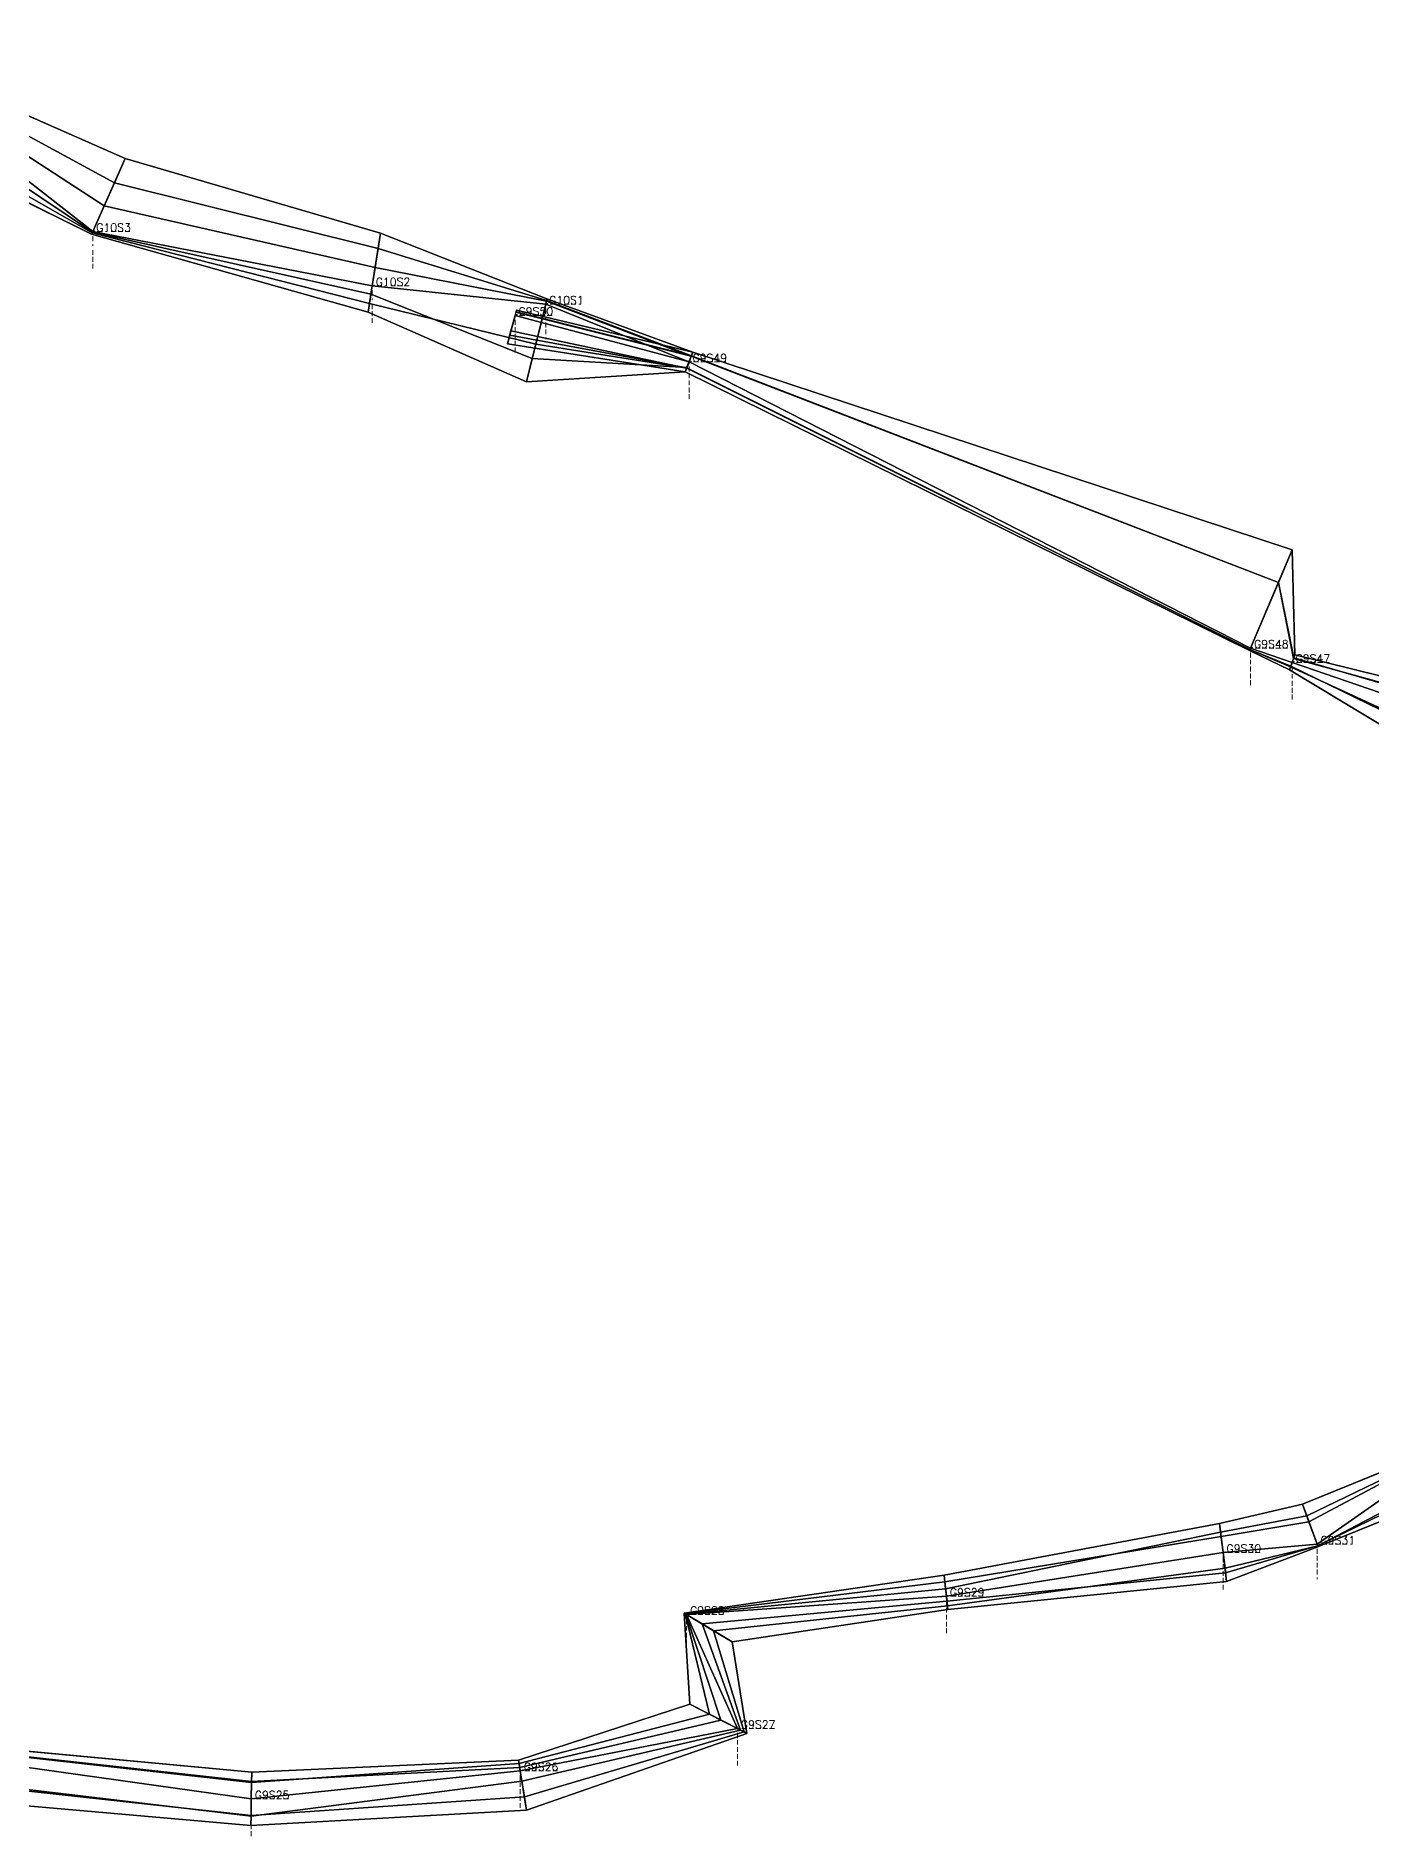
# Model space of a CAD drawing. Extents: x 34233638 to 35010029, y 7400000 to 8016345.
# Drawn here: x 34921643 to 34926650, y 7486069 to 7492817 of the extents above; entities that cross this region are included whole.
import ezdxf

# ---------------------------------------------------------------- set-up
doc = ezdxf.new("R2010")
doc.units = 0
doc.header["$LTSCALE"] = 6
doc.header["$MEASUREMENT"] = 0
doc.header["$PDMODE"] = 1
for name, color, linetype in [('T-3DF1', 245, 'CONTINUOUS'), ('T-3DF2', 243, 'CONTINUOUS'), ('T-3DF3', 241, 'CONTINUOUS'), ('T-3DF4', 243, 'CONTINUOUS'), ('T-3DF5', 245, 'CONTINUOUS'), ('T-3DF6', 247, 'CONTINUOUS'), ('T-3DF7', 249, 'CONTINUOUS'), ('T-3DF8', 247, 'CONTINUOUS'), ('V-FIL', 41, 'CONTINUOUS'), ('V-PROFIL', 65, 'CONTINUOUS'), ('V-PROFIL-C', 65, 'CONTINUOUS'), ('V-PROFIL-P', 65, 'CONTINUOUS'), ('V-STATION', 7, 'CONTINUOUS'), ('V-STATION-C1', 7, 'CONTINUOUS'), ('V-STATION-C2', 7, 'CONTINUOUS'), ('X-CONTOUR', 7, 'CONTINUOUS')]:
    doc.layers.add(name, color=color, linetype=linetype)
doc.styles.add('SIMPLEX', font='simplex')

msp = doc.modelspace()

# ---------------------------------------------------------------- linework, layer by layer
at = {"layer": 'T-3DF1'}
for points in [[(34921851.4, 7492074.7, -6624.4), (34921854.8, 7492082.2, -6521.4), (34920888.3, 7492729, -6559.8), (34920815.1, 7492585.3, -6665.5)], [(34922887.4, 7491781.5, -6512.2), (34922898.2, 7491849.7, -6417.1), (34921854.8, 7492082.2, -6521.4), (34921851.4, 7492074.7, -6624.4)], [(34923480.5, 7491520.9, -6535.1), (34923502.1, 7491607.5, -6358.3), (34922898.2, 7491849.7, -6417.1), (34922887.4, 7491781.5, -6512.2)], [(34924075.9, 7491557.7, -6265.3), (34924082, 7491573.6, -6147.5), (34923418.6, 7491696, -5651.3), (34923409.9, 7491663.4, -5699)], [(34924076, 7491558, -6265), (34924082, 7491574, -6147), (34923502.1, 7491607.5, -6358.3), (34923480.5, 7491520.9, -6535.1)], [(34926190.9, 7490513.5, -6017), (34926192.6, 7490517.6, -5912.2), (34924082, 7491573.6, -6147.5), (34924075.9, 7491557.7, -6265.3)], [(34926340.8, 7490440.7, -6280.7), (34926345.7, 7490454.9, -6066.3), (34926192.6, 7490517.6, -5912.2), (34926190.9, 7490513.5, -6017)], [(34926724.6, 7490210.3, -6905.1), (34926774.5, 7490246.6, -6887.9), (34926345.7, 7490454.9, -6066.3), (34926340.8, 7490440.7, -6280.7)], [(34926389.3, 7487313.3, -8011.5), (34926413.5, 7487246.9, -8000.6), (34926994.4, 7487555.6, -7897.7), (34926993.2, 7487559.2, -7916.8)], [(34926078.3, 7487241.3, -8042.5), (34926084.4, 7487191.5, -8037.3), (34926413.5, 7487246.9, -8000.6), (34926389.3, 7487313.3, -8011.5)], [(34925046.5, 7487047.5, -8227.6), (34925049.1, 7487022.7, -8193.1), (34926084.4, 7487191.5, -8037.3), (34926078.3, 7487241.3, -8042.5)], [(34924072.5, 7486905, -8471), (34924075.9, 7486902.9, -8446.7), (34925049.1, 7487022.7, -8193.1), (34925046.5, 7487047.5, -8227.6)], [(34924093.2, 7486563.1, -8479.1), (34924166.5, 7486525.8, -8456.2), (34924075.9, 7486902.9, -8446.7), (34924072.5, 7486905, -8471)], [(34923451.5, 7486353.7, -8595.6), (34923453.5, 7486341.4, -8548), (34924166.5, 7486525.8, -8456.2), (34924093.2, 7486563.1, -8479.1)], [(34920526.4, 7486488.6, -9335.5), (34920526.1, 7486484.4, -9306.1), (34922450.9, 7486270.4, -8647.5), (34922451.6, 7486308.2, -8666.5)], [(34922451.6, 7486308.2, -8666.5), (34922450.9, 7486270.4, -8647.5), (34923453.5, 7486341.4, -8548), (34923451.5, 7486353.7, -8595.6)]]:
    msp.add_3dface(points, dxfattribs=at)
at = {"layer": 'T-3DF2'}
for points in [[(34921854.8, 7492082.2, -6521.4), (34921855.5, 7492083.9, -6224.4), (34920928.6, 7492808.1, -6365.5), (34920888.3, 7492729, -6559.8)], [(34922898.2, 7491849.7, -6417.1), (34922903, 7491880.3, -6212.2), (34921855.5, 7492083.9, -6224.4), (34921854.8, 7492082.2, -6521.4)], [(34923502.1, 7491607.5, -6358.3), (34923553, 7491811.9, -6285.1), (34922903, 7491880.3, -6212.2), (34922898.2, 7491849.7, -6417.1)], [(34924082, 7491574, -6147), (34924090, 7491595, -6065), (34923553, 7491811.9, -6285.1), (34923502.1, 7491607.5, -6358.3)], [(34924082, 7491573.6, -6147.5), (34924090.2, 7491595, -6065.3), (34923438.3, 7491769.7, -5629), (34923418.6, 7491696, -5651.3)], [(34926192.6, 7490517.6, -5912.2), (34926194.8, 7490522.7, -5817), (34924090.2, 7491595, -6065.3), (34924082, 7491573.6, -6147.5)], [(34926345.7, 7490454.9, -6066.3), (34926350.6, 7490469, -5880.7), (34926194.8, 7490522.7, -5817), (34926192.6, 7490517.6, -5912.2)], [(34926774.5, 7490246.6, -6887.9), (34926845.9, 7490298.5, -6875.1), (34926350.6, 7490469, -5880.7), (34926345.7, 7490454.9, -6066.3)], [(34926413.5, 7487246.9, -8000.6), (34926444, 7487163, -7991.5), (34926996.4, 7487549.8, -7886.8), (34926994.4, 7487555.6, -7897.7)], [(34926084.4, 7487191.5, -8037.3), (34926091.7, 7487132.1, -8032.5), (34926444, 7487163, -7991.5), (34926413.5, 7487246.9, -8000.6)], [(34925049.1, 7487022.7, -8193.1), (34925054.8, 7486967.9, -8177.6), (34926091.7, 7487132.1, -8032.5), (34926084.4, 7487191.5, -8037.3)], [(34924075.9, 7486902.9, -8446.7), (34924081.1, 7486899.8, -8431), (34925054.8, 7486967.9, -8177.6), (34925049.1, 7487022.7, -8193.1)], [(34924166.5, 7486525.8, -8456.2), (34924271.4, 7486472.3, -8439.1), (34924081.1, 7486899.8, -8431), (34924075.9, 7486902.9, -8446.7)], [(34923453.5, 7486341.4, -8548), (34923457.8, 7486314.2, -8525.6), (34924271.4, 7486472.3, -8439.1), (34924166.5, 7486525.8, -8456.2)], [(34920526.1, 7486484.4, -9306.1), (34920525.7, 7486478.7, -9285.5), (34922449.8, 7486208.2, -8636.5), (34922450.9, 7486270.4, -8647.5)], [(34922450.9, 7486270.4, -8647.5), (34922449.8, 7486208.2, -8636.5), (34923457.8, 7486314.2, -8525.6), (34923453.5, 7486341.4, -8548)]]:
    msp.add_3dface(points, dxfattribs=at)
at = {"layer": 'T-3DF3'}
for points in [[(34921855.5, 7492083.9, -6224.4), (34921898.3, 7492180.1, -6484.6), (34920929.8, 7492810.5, -6587.5), (34920928.6, 7492808.1, -6365.5)], [(34922903, 7491880.3, -6212.2), (34922914, 7491949.3, -6408.6), (34921898.3, 7492180.1, -6484.6), (34921855.5, 7492083.9, -6224.4)], [(34923553, 7491811.9, -6285.1), (34923555.9, 7491823.4, -6400.6), (34922914, 7491949.3, -6408.6), (34922903, 7491880.3, -6212.2)], [(34924090, 7491595, -6065), (34924098, 7491616, -6147), (34923555.9, 7491823.4, -6400.6), (34923553, 7491811.9, -6285.1)], [(34924090.2, 7491595, -6065.3), (34924098.4, 7491616.4, -6147.5), (34923441.6, 7491781.7, -5655.7), (34923438.3, 7491769.7, -5629)], [(34926194.8, 7490522.7, -5817), (34926299.2, 7490768.8, -5880.8), (34924098.4, 7491616.4, -6147.5), (34924090.2, 7491595, -6065.3)], [(34926350.6, 7490469, -5880.7), (34926355.5, 7490483.2, -6066.3), (34926299.2, 7490768.8, -5880.8), (34926194.8, 7490522.7, -5817)], [(34926845.9, 7490298.5, -6875.1), (34926896.2, 7490335, -6886.1), (34926355.5, 7490483.2, -6066.3), (34926350.6, 7490469, -5880.7)], [(34926444, 7487163, -7991.5), (34926446.3, 7487156.6, -7998.2), (34927026.8, 7487461.6, -7898.6), (34926996.4, 7487549.8, -7886.8)], [(34925054.8, 7486967.9, -8177.6), (34925058.5, 7486932.7, -8192.2), (34926099, 7487072.8, -8037.3), (34926091.7, 7487132.1, -8032.5)], [(34926091.7, 7487132.1, -8032.5), (34926099, 7487072.8, -8037.3), (34926446.3, 7487156.6, -7998.2), (34926444, 7487163, -7991.5)], [(34924081.1, 7486899.8, -8431), (34924182.1, 7486839.1, -8448.1), (34925058.5, 7486932.7, -8192.2), (34925054.8, 7486967.9, -8177.6)], [(34924271.4, 7486472.3, -8439.1), (34924296.6, 7486459.5, -8450.8), (34924182.1, 7486839.1, -8448.1), (34924081.1, 7486899.8, -8431)], [(34920525.7, 7486478.7, -9285.5), (34920517.2, 7486357.7, -9305.3), (34922448.7, 7486146.1, -8647.5), (34922449.8, 7486208.2, -8636.5)], [(34923457.8, 7486314.2, -8525.6), (34923473.4, 7486215.7, -8549.1), (34924296.6, 7486459.5, -8450.8), (34924271.4, 7486472.3, -8439.1)], [(34922449.8, 7486208.2, -8636.5), (34922448.7, 7486146.1, -8647.5), (34923473.4, 7486215.7, -8549.1), (34923457.8, 7486314.2, -8525.6)]]:
    msp.add_3dface(points, dxfattribs=at)
at = {"layer": 'T-3DF4'}
for points in [[(34921898.3, 7492180.1, -6484.6), (34921977.5, 7492357.9, -6624.4), (34920933.1, 7492817, -6665.5), (34920929.8, 7492810.5, -6587.5)], [(34922914, 7491949.3, -6408.6), (34922934.3, 7492077.8, -6512.2), (34921977.5, 7492357.9, -6624.4), (34921898.3, 7492180.1, -6484.6)], [(34923555.9, 7491823.4, -6400.6), (34923557.9, 7491831.4, -6535.1), (34922934.3, 7492077.8, -6512.2), (34922914, 7491949.3, -6408.6)], [(34924098.4, 7491616.4, -6147.5), (34924104.6, 7491632.4, -6265.3), (34923443.5, 7491789, -5699), (34923441.6, 7491781.7, -5655.7)], [(34924098, 7491616, -6147), (34924105, 7491632, -6265), (34923557.9, 7491831.4, -6535.1), (34923555.9, 7491823.4, -6400.6)], [(34926299.2, 7490768.8, -5880.8), (34926351.1, 7490890.9, -6017), (34924104.6, 7491632.4, -6265.3), (34924098.4, 7491616.4, -6147.5)], [(34926355.5, 7490483.2, -6066.3), (34926360.4, 7490497.4, -6280.7), (34926351.1, 7490890.9, -6017), (34926299.2, 7490768.8, -5880.8)], [(34926896.2, 7490335, -6886.1), (34926926.8, 7490357.3, -6905.1), (34926360.4, 7490497.4, -6280.7), (34926355.5, 7490483.2, -6066.3)], [(34926446.3, 7487156.6, -7998.2), (34926447.4, 7487153.6, -8011.5), (34927048.5, 7487398.5, -7916.8), (34927026.8, 7487461.6, -7898.6)], [(34926099, 7487072.8, -8037.3), (34926105.1, 7487023, -8042.5), (34926447.4, 7487153.6, -8011.5), (34926446.3, 7487156.6, -7998.2)], [(34925058.5, 7486932.7, -8192.2), (34925060.1, 7486918.2, -8227.6), (34926105.1, 7487023, -8042.5), (34926099, 7487072.8, -8037.3)], [(34924182.1, 7486839.1, -8448.1), (34924252.5, 7486796.8, -8471), (34925060.1, 7486918.2, -8227.6), (34925058.5, 7486932.7, -8192.2)], [(34924296.6, 7486459.5, -8450.8), (34924307.1, 7486454.2, -8479.1), (34924252.5, 7486796.8, -8471), (34924182.1, 7486839.1, -8448.1)], [(34923473.4, 7486215.7, -8549.1), (34923481.3, 7486166, -8595.6), (34924307.1, 7486454.2, -8479.1), (34924296.6, 7486459.5, -8450.8)], [(34920517.2, 7486357.7, -9305.3), (34920511.7, 7486279.2, -9335.5), (34922448.1, 7486108.3, -8666.5), (34922448.7, 7486146.1, -8647.5)], [(34922448.7, 7486146.1, -8647.5), (34922448.1, 7486108.3, -8666.5), (34923481.3, 7486166, -8595.6), (34923473.4, 7486215.7, -8549.1)]]:
    msp.add_3dface(points, dxfattribs=at)
at = {"layer": 'T-3DF5'}
for points in [[(34921977.5, 7492357.9, -6624.4), (34921937, 7492267, -6726.5), (34920931.1, 7492813, -6770.3), (34920933.1, 7492817, -6665.5)], [(34922934.3, 7492077.8, -6512.2), (34922925.2, 7492020.2, -6631.1), (34921937, 7492267, -6726.5), (34921977.5, 7492357.9, -6624.4)], [(34923557.9, 7491831.4, -6535.1), (34923556.3, 7491824.9, -6541.9), (34922925.2, 7492020.2, -6631.1), (34922934.3, 7492077.8, -6512.2)], [(34924104.6, 7491632.4, -6265.3), (34924098.9, 7491617.7, -6271.3), (34923441.8, 7491782.6, -5705.8), (34923443.5, 7491789, -5699)], [(34924105, 7491632, -6265), (34924099, 7491618, -6271), (34923556.3, 7491824.9, -6541.9), (34923557.9, 7491831.4, -6535.1)], [(34926351.1, 7490890.9, -6017), (34926299.2, 7490768.8, -6153.2), (34924098.9, 7491617.7, -6271.3), (34924104.6, 7491632.4, -6265.3)], [(34926360.4, 7490497.4, -6280.7), (34926356.5, 7490486.1, -6394.3), (34926299.2, 7490768.8, -6153.2), (34926351.1, 7490890.9, -6017)], [(34926926.8, 7490357.3, -6905.1), (34926890.2, 7490330.6, -6910.8), (34926356.5, 7490486.1, -6394.3), (34926360.4, 7490497.4, -6280.7)], [(34926447.4, 7487153.6, -8011.5), (34926445.9, 7487157.7, -8091.3), (34927033.1, 7487443.2, -8008), (34927048.5, 7487398.5, -7916.8)], [(34926105.1, 7487023, -8042.5), (34926101.1, 7487055.9, -8098.3), (34926445.9, 7487157.7, -8091.3), (34926447.4, 7487153.6, -8011.5)], [(34925060.1, 7486918.2, -8227.6), (34925056.7, 7486950.3, -8245.3), (34926101.1, 7487055.9, -8098.3), (34926105.1, 7487023, -8042.5)], [(34924252.5, 7486796.8, -8471), (34924139.9, 7486864.5, -8512.2), (34925056.7, 7486950.3, -8245.3), (34925060.1, 7486918.2, -8227.6)], [(34924307.1, 7486454.2, -8479.1), (34924282.6, 7486466.6, -8520.3), (34924139.9, 7486864.5, -8512.2), (34924252.5, 7486796.8, -8471)], [(34923481.3, 7486166, -8595.6), (34923464, 7486274.8, -8598.4), (34924282.6, 7486466.6, -8520.3), (34924307.1, 7486454.2, -8479.1)], [(34920511.7, 7486279.2, -9335.5), (34920518.4, 7486374.1, -9341), (34922448.7, 7486143.4, -8692.7), (34922448.1, 7486108.3, -8666.5)], [(34922448.1, 7486108.3, -8666.5), (34922448.7, 7486143.4, -8692.7), (34923464, 7486274.8, -8598.4), (34923481.3, 7486166, -8595.6)]]:
    msp.add_3dface(points, dxfattribs=at)
at = {"layer": 'T-3DF6'}
for points in [[(34921937, 7492267, -6726.5), (34921855.5, 7492083.9, -6774.4), (34920928.6, 7492808.1, -6865.5), (34920931.1, 7492813, -6770.3)], [(34922925.2, 7492020.2, -6631.1), (34922903, 7491880.3, -6682.2), (34921855.5, 7492083.9, -6774.4), (34921937, 7492267, -6726.5)], [(34923556.3, 7491824.9, -6541.9), (34923553, 7491811.9, -6545.1), (34922903, 7491880.3, -6682.2), (34922925.2, 7492020.2, -6631.1)], [(34924099, 7491618, -6271), (34924090, 7491595, -6275), (34923553, 7491811.9, -6545.1), (34923556.3, 7491824.9, -6541.9)], [(34924098.9, 7491617.7, -6271.3), (34924090.2, 7491595, -6275.3), (34923438.3, 7491769.7, -5709), (34923441.8, 7491782.6, -5705.8)], [(34926299.2, 7490768.8, -6153.2), (34926194.8, 7490522.7, -6217), (34924090.2, 7491595, -6275.3), (34924098.9, 7491617.7, -6271.3)], [(34926356.5, 7490486.1, -6394.3), (34926350.6, 7490469, -6480.7), (34926194.8, 7490522.7, -6217), (34926299.2, 7490768.8, -6153.2)], [(34926890.2, 7490330.6, -6910.8), (34926845.9, 7490298.5, -6915.1), (34926350.6, 7490469, -6480.7), (34926356.5, 7490486.1, -6394.3)], [(34926445.9, 7487157.7, -8091.3), (34926444, 7487163, -8161.5), (34926996.4, 7487549.8, -8046.8), (34927033.1, 7487443.2, -8008)], [(34925056.7, 7486950.3, -8245.3), (34925054.8, 7486967.9, -8277.6), (34926091.7, 7487132.1, -8122.5), (34926101.1, 7487055.9, -8098.3)], [(34926101.1, 7487055.9, -8098.3), (34926091.7, 7487132.1, -8122.5), (34926444, 7487163, -8161.5), (34926445.9, 7487157.7, -8091.3)], [(34924139.9, 7486864.5, -8512.2), (34924081.1, 7486899.8, -8591), (34925054.8, 7486967.9, -8277.6), (34925056.7, 7486950.3, -8245.3)], [(34924282.6, 7486466.6, -8520.3), (34924271.4, 7486472.3, -8609.1), (34924081.1, 7486899.8, -8591), (34924139.9, 7486864.5, -8512.2)], [(34920518.4, 7486374.1, -9341), (34920525.7, 7486478.7, -9345.5), (34922449.8, 7486208.2, -8706.5), (34922448.7, 7486143.4, -8692.7)], [(34923464, 7486274.8, -8598.4), (34923457.8, 7486314.2, -8605.6), (34924271.4, 7486472.3, -8609.1), (34924282.6, 7486466.6, -8520.3)], [(34922448.7, 7486143.4, -8692.7), (34922449.8, 7486208.2, -8706.5), (34923457.8, 7486314.2, -8605.6), (34923464, 7486274.8, -8598.4)]]:
    msp.add_3dface(points, dxfattribs=at)
at = {"layer": 'T-3DF7'}
for points in [[(34921855.5, 7492083.9, -6774.4), (34921853.2, 7492078.8, -6704.2), (34920849.2, 7492652.3, -6807.1), (34920928.6, 7492808.1, -6865.5)], [(34922903, 7491880.3, -6682.2), (34922892.5, 7491813.6, -6629.1), (34921853.2, 7492078.8, -6704.2), (34921855.5, 7492083.9, -6774.4)], [(34923553, 7491811.9, -6545.1), (34923515.6, 7491661.6, -6540.5), (34922892.5, 7491813.6, -6629.1), (34922903, 7491880.3, -6682.2)], [(34924090, 7491595, -6275), (34924082, 7491572, -6271), (34923515.6, 7491661.6, -6540.5), (34923553, 7491811.9, -6545.1)], [(34924090.2, 7491595, -6275.3), (34924081.5, 7491572.4, -6271.3), (34923422.9, 7491712, -5704.2), (34923438.3, 7491769.7, -5709)], [(34926194.8, 7490522.7, -6217), (34926192.6, 7490517.6, -6121.9), (34924081.5, 7491572.4, -6271.3), (34924090.2, 7491595, -6275.3)], [(34926350.6, 7490469, -6480.7), (34926344.7, 7490452, -6394.3), (34926192.6, 7490517.6, -6121.9), (34926194.8, 7490522.7, -6217)], [(34926845.9, 7490298.5, -6915.1), (34926781.4, 7490251.6, -6910.7), (34926344.7, 7490452, -6394.3), (34926350.6, 7490469, -6480.7)], [(34926444, 7487163, -8161.5), (34926405.2, 7487269.5, -8117.3), (34926994.8, 7487554.4, -7986.6), (34926996.4, 7487549.8, -8046.8)], [(34926091.7, 7487132.1, -8122.5), (34926082.3, 7487208.4, -8098.3), (34926405.2, 7487269.5, -8117.3), (34926444, 7487163, -8161.5)], [(34925054.8, 7486967.9, -8277.6), (34925051.9, 7486995.7, -8245.1), (34926082.3, 7487208.4, -8098.3), (34926091.7, 7487132.1, -8122.5)], [(34924081.1, 7486899.8, -8591), (34924078.6, 7486901.3, -8503.8), (34925051.9, 7486995.7, -8245.1), (34925054.8, 7486967.9, -8277.6)], [(34924271.4, 7486472.3, -8609.1), (34924209.4, 7486503.9, -8524.3), (34924078.6, 7486901.3, -8503.8), (34924081.1, 7486899.8, -8591)], [(34920525.7, 7486478.7, -9345.5), (34920526.2, 7486485.7, -9342.6), (34922451, 7486273.1, -8692.7), (34922449.8, 7486208.2, -8706.5)], [(34923457.8, 7486314.2, -8605.6), (34923455.8, 7486326.7, -8598.8), (34924209.4, 7486503.9, -8524.3), (34924271.4, 7486472.3, -8609.1)], [(34922449.8, 7486208.2, -8706.5), (34922451, 7486273.1, -8692.7), (34923455.8, 7486326.7, -8598.8), (34923457.8, 7486314.2, -8605.6)]]:
    msp.add_3dface(points, dxfattribs=at)
at = {"layer": 'T-3DF8'}
for points in [[(34921853.2, 7492078.8, -6704.2), (34921851.4, 7492074.7, -6624.4), (34920815.1, 7492585.3, -6665.5), (34920849.2, 7492652.3, -6807.1)], [(34922892.5, 7491813.6, -6629.1), (34922887.4, 7491781.5, -6512.2), (34921851.4, 7492074.7, -6624.4), (34921853.2, 7492078.8, -6704.2)], [(34923515.6, 7491661.6, -6540.5), (34923480.5, 7491520.9, -6535.1), (34922887.4, 7491781.5, -6512.2), (34922892.5, 7491813.6, -6629.1)], [(34924081.5, 7491572.4, -6271.3), (34924075.9, 7491557.7, -6265.3), (34923409.9, 7491663.4, -5699), (34923422.9, 7491712, -5704.2)], [(34924082, 7491572, -6271), (34924076, 7491558, -6265), (34923480.5, 7491520.9, -6535.1), (34923515.6, 7491661.6, -6540.5)], [(34926192.6, 7490517.6, -6121.9), (34926190.9, 7490513.5, -6017), (34924075.9, 7491557.7, -6265.3), (34924081.5, 7491572.4, -6271.3)], [(34926344.7, 7490452, -6394.3), (34926340.8, 7490440.7, -6280.7), (34926190.9, 7490513.5, -6017), (34926192.6, 7490517.6, -6121.9)], [(34926781.4, 7490251.6, -6910.7), (34926724.6, 7490210.3, -6905.1), (34926340.8, 7490440.7, -6280.7), (34926344.7, 7490452, -6394.3)], [(34926405.2, 7487269.5, -8117.3), (34926389.3, 7487313.3, -8011.5), (34926993.2, 7487559.2, -7916.8), (34926994.8, 7487554.4, -7986.6)], [(34926082.3, 7487208.4, -8098.3), (34926078.3, 7487241.3, -8042.5), (34926389.3, 7487313.3, -8011.5), (34926405.2, 7487269.5, -8117.3)], [(34925051.9, 7486995.7, -8245.1), (34925046.5, 7487047.5, -8227.6), (34926078.3, 7487241.3, -8042.5), (34926082.3, 7487208.4, -8098.3)], [(34924078.6, 7486901.3, -8503.8), (34924072.5, 7486905, -8471), (34925046.5, 7487047.5, -8227.6), (34925051.9, 7486995.7, -8245.1)], [(34924209.4, 7486503.9, -8524.3), (34924093.2, 7486563.1, -8479.1), (34924072.5, 7486905, -8471), (34924078.6, 7486901.3, -8503.8)], [(34923455.8, 7486326.7, -8598.8), (34923451.5, 7486353.7, -8595.6), (34924093.2, 7486563.1, -8479.1), (34924209.4, 7486503.9, -8524.3)], [(34920526.2, 7486485.7, -9342.6), (34920526.4, 7486488.6, -9335.5), (34922451.6, 7486308.2, -8666.5), (34922451, 7486273.1, -8692.7)], [(34922451, 7486273.1, -8692.7), (34922451.6, 7486308.2, -8666.5), (34923451.5, 7486353.7, -8595.6), (34923455.8, 7486326.7, -8598.8)]]:
    msp.add_3dface(points, dxfattribs=at)
at = {"layer": 'V-FIL'}
for points in [[(34921855.5, 7492083.9, -6624.4), (34920928.6, 7492808.1, -6665.5)], [(34922903, 7491880.3, -6512.2), (34921855.5, 7492083.9, -6624.4)], [(34923553, 7491811.9, -6535.1), (34922903, 7491880.3, -6512.2)], [(34924090, 7491595, -6265), (34923553, 7491811.9, -6535.1)], [(34924090, 7491595, -6265), (34923553, 7491811.9, -6535.1)], [(34924090.2, 7491595, -6265.3), (34923438.3, 7491769.7, -5699)], [(34926194.8, 7490522.7, -6017), (34924090.2, 7491595, -6265.3)], [(34926350.6, 7490469, -6280.7), (34926194.8, 7490522.7, -6017)], [(34926845.9, 7490298.5, -6905.1), (34926350.6, 7490469, -6280.7)], [(34926444, 7487163, -8011.5), (34926996.4, 7487549.8, -7916.8)], [(34925054.8, 7486967.9, -8227.6), (34926091.7, 7487132.1, -8042.5)], [(34926091.7, 7487132.1, -8042.5), (34926444, 7487163, -8011.5)], [(34924081.1, 7486899.8, -8471), (34925054.8, 7486967.9, -8227.6)], [(34924271.4, 7486472.3, -8479.1), (34924081.1, 7486899.8, -8471)], [(34920525.7, 7486478.7, -9335.5), (34922449.8, 7486208.2, -8666.5)], [(34923457.8, 7486314.2, -8595.6), (34924271.4, 7486472.3, -8479.1)], [(34922449.8, 7486208.2, -8666.5), (34923457.8, 7486314.2, -8595.6)]]:
    msp.add_polyline3d(points, dxfattribs=at)
at = {"layer": 'V-PROFIL', "extrusion": (-0.913545, 0.406737, 0)}
for p in [(34921937, 7492267, -6726.5), (34921898.3, 7492180.1, -6484.6), (34921853.2, 7492078.8, -6704.2), (34921854.8, 7492082.2, -6521.4)]:
    msp.add_point(p, dxfattribs=at)
at = {"layer": 'V-PROFIL', "extrusion": (-0.987688, 0.156434, 0)}
for p in [(34922925.2, 7492020.2, -6631.1), (34922914, 7491949.3, -6408.6), (34922892.5, 7491813.6, -6629.1), (34922898.2, 7491849.7, -6417.1)]:
    msp.add_point(p, dxfattribs=at)
at = {"layer": 'V-PROFIL', "extrusion": (-0.970296, 0.241922, 0)}
for p in [(34923555.9, 7491823.4, -6400.6), (34923556.3, 7491824.9, -6541.9), (34923515.6, 7491661.6, -6540.5), (34923502.1, 7491607.5, -6358.3)]:
    msp.add_point(p, dxfattribs=at)
at = {"layer": 'V-PROFIL', "extrusion": (-0.965926, 0.258819, 0)}
for p in [(34923441.6, 7491781.7, -5655.7), (34923441.8, 7491782.6, -5705.8), (34923418.6, 7491696, -5651.3), (34923422.9, 7491712, -5704.2)]:
    msp.add_point(p, dxfattribs=at)
at = {"layer": 'V-PROFIL', "extrusion": (-0.93358, 0.358368, 0)}
for p in [(34924098.4, 7491616.4, -6147.5), (34924098.9, 7491617.7, -6271.3), (34924081.5, 7491572.4, -6271.3), (34924082, 7491573.6, -6147.5)]:
    msp.add_point(p, dxfattribs=at)
at = {"layer": 'V-PROFIL', "extrusion": (-0.920505, 0.390731, 0)}
for p in [(34926299.2, 7490768.8, -5880.8), (34926299.2, 7490768.8, -6153.2), (34926192.6, 7490517.6, -5912.2), (34926192.6, 7490517.6, -6121.9)]:
    msp.add_point(p, dxfattribs=at)
at = {"layer": 'V-PROFIL', "extrusion": (-0.945519, 0.325568, 0)}
for p in [(34926344.7, 7490452, -6394.3), (34926345.7, 7490454.9, -6066.3), (34926355.5, 7490483.2, -6066.3), (34926356.5, 7490486.1, -6394.3)]:
    msp.add_point(p, dxfattribs=at)
at = {"layer": 'V-PROFIL', "extrusion": (0.939693, 0.34202, 0)}
for p in [(34926405.2, 7487269.5, -8117.3), (34926413.5, 7487246.9, -8000.6), (34926445.9, 7487157.7, -8091.3), (34926446.3, 7487156.6, -7998.2)]:
    msp.add_point(p, dxfattribs=at)
at = {"layer": 'V-PROFIL', "extrusion": (0.992546, 0.121869, 0)}
for p in [(34926082.3, 7487208.4, -8098.3), (34926084.4, 7487191.5, -8037.3), (34926099, 7487072.8, -8037.3), (34926101.1, 7487055.9, -8098.3)]:
    msp.add_point(p, dxfattribs=at)
at = {"layer": 'V-PROFIL', "extrusion": (0.994522, 0.104528, 0)}
for p in [(34925049.1, 7487022.7, -8193.1), (34925051.9, 7486995.7, -8245.1), (34925056.7, 7486950.3, -8245.3), (34925058.5, 7486932.7, -8192.2)]:
    msp.add_point(p, dxfattribs=at)
at = {"layer": 'V-PROFIL', "extrusion": (0.515038, 0.857167, 0)}
for p in [(34924075.9, 7486902.9, -8446.7), (34924078.6, 7486901.3, -8503.8), (34924139.9, 7486864.5, -8512.2), (34924182.1, 7486839.1, -8448.1)]:
    msp.add_point(p, dxfattribs=at)
at = {"layer": 'V-PROFIL', "extrusion": (0.45399, 0.891007, 0)}
for p in [(34924166.5, 7486525.8, -8456.2), (34924209.4, 7486503.9, -8524.3), (34924282.6, 7486466.6, -8520.3), (34924296.6, 7486459.5, -8450.8)]:
    msp.add_point(p, dxfattribs=at)
at = {"layer": 'V-PROFIL', "extrusion": (0.987688, 0.156434, 0)}
for p in [(34923453.5, 7486341.4, -8548), (34923455.8, 7486326.7, -8598.8), (34923464, 7486274.8, -8598.4), (34923473.4, 7486215.7, -8549.1)]:
    msp.add_point(p, dxfattribs=at)
at = {"layer": 'V-PROFIL', "extrusion": (0.999848, -0.017452, 0)}
for p in [(34922450.9, 7486270.4, -8647.5), (34922451, 7486273.1, -8692.7), (34922448.7, 7486146.1, -8647.5), (34922448.7, 7486143.4, -8692.7)]:
    msp.add_point(p, dxfattribs=at)
at = {"layer": 'V-PROFIL-C'}
for points in [[(34921855.5, 7492083.9, -6624.4), (34921855.5, 7492083.9, -6224.4)], [(34921855.5, 7492083.9, -6624.4), (34921855.5, 7492083.9, -6774.4)], [(34922903, 7491880.3, -6512.2), (34922903, 7491880.3, -6212.2)], [(34922903, 7491880.3, -6512.2), (34922903, 7491880.3, -6682.2)], [(34923553, 7491811.9, -6535.1), (34923553, 7491811.9, -6285.1)], [(34923553, 7491811.9, -6535.1), (34923553, 7491811.9, -6545.1)], [(34923438.3, 7491769.7, -5699), (34923438.3, 7491769.7, -5629)], [(34923438.3, 7491769.7, -5699), (34923438.3, 7491769.7, -5709)], [(34924090.2, 7491595, -6265.3), (34924090.2, 7491595, -6065.3)], [(34924090.2, 7491595, -6265.3), (34924090.2, 7491595, -6275.3)], [(34926194.8, 7490522.7, -6017), (34926194.8, 7490522.7, -5817)], [(34926194.8, 7490522.7, -6017), (34926194.8, 7490522.7, -6217)], [(34926350.6, 7490469, -6280.7), (34926350.6, 7490469, -5880.7)], [(34926350.6, 7490469, -6280.7), (34926350.6, 7490469, -6480.7)], [(34926091.7, 7487132.1, -8042.5), (34926091.7, 7487132.1, -8032.5)], [(34926091.7, 7487132.1, -8042.5), (34926091.7, 7487132.1, -8122.5)], [(34926444, 7487163, -8011.5), (34926444, 7487163, -7991.5)], [(34926444, 7487163, -8011.5), (34926444, 7487163, -8161.5)], [(34925054.8, 7486967.9, -8227.6), (34925054.8, 7486967.9, -8177.6)], [(34925054.8, 7486967.9, -8227.6), (34925054.8, 7486967.9, -8277.6)], [(34924081.1, 7486899.8, -8471), (34924081.1, 7486899.8, -8431)], [(34924081.1, 7486899.8, -8471), (34924081.1, 7486899.8, -8591)], [(34924271.4, 7486472.3, -8479.1), (34924271.4, 7486472.3, -8439.1)], [(34924271.4, 7486472.3, -8479.1), (34924271.4, 7486472.3, -8609.1)], [(34923457.8, 7486314.2, -8595.6), (34923457.8, 7486314.2, -8525.6)], [(34923457.8, 7486314.2, -8595.6), (34923457.8, 7486314.2, -8605.6)], [(34922449.8, 7486208.2, -8666.5), (34922449.8, 7486208.2, -8636.5)], [(34922449.8, 7486208.2, -8666.5), (34922449.8, 7486208.2, -8706.5)]]:
    msp.add_polyline3d(points, dxfattribs=at)
at = {"layer": 'V-PROFIL-P'}
for points in [[(34921855.5, 7492083.9, -6624.4), (34921977.5, 7492357.9, -6624.4)], [(34921855.5, 7492083.9, -6624.4), (34921851.4, 7492074.7, -6624.4)], [(34922903, 7491880.3, -6512.2), (34922934.3, 7492077.8, -6512.2)], [(34922903, 7491880.3, -6512.2), (34922887.4, 7491781.5, -6512.2)], [(34923438.3, 7491769.7, -5699), (34923443.5, 7491789, -5699)], [(34923553, 7491811.9, -6535.1), (34923480.5, 7491520.9, -6535.1)], [(34923553, 7491811.9, -6535.1), (34923557.9, 7491831.4, -6535.1)], [(34923438.3, 7491769.7, -5699), (34923409.9, 7491663.4, -5699)], [(34924090.2, 7491595, -6265.3), (34924075.9, 7491557.7, -6265.3)], [(34924090.2, 7491595, -6265.3), (34924104.6, 7491632.4, -6265.3)], [(34926194.8, 7490522.7, -6017), (34926351.1, 7490890.9, -6017)], [(34926194.8, 7490522.7, -6017), (34926190.9, 7490513.5, -6017)], [(34926350.6, 7490469, -6280.7), (34926340.8, 7490440.7, -6280.7)], [(34926350.6, 7490469, -6280.7), (34926360.4, 7490497.4, -6280.7)], [(34926444, 7487163, -8011.5), (34926389.3, 7487313.3, -8011.5)], [(34926091.7, 7487132.1, -8042.5), (34926078.3, 7487241.3, -8042.5)], [(34926091.7, 7487132.1, -8042.5), (34926105.1, 7487023, -8042.5)], [(34926444, 7487163, -8011.5), (34926447.4, 7487153.6, -8011.5)], [(34925054.8, 7486967.9, -8227.6), (34925046.5, 7487047.5, -8227.6)], [(34925054.8, 7486967.9, -8227.6), (34925060.1, 7486918.2, -8227.6)], [(34924081.1, 7486899.8, -8471), (34924072.5, 7486905, -8471)], [(34924081.1, 7486899.8, -8471), (34924252.5, 7486796.8, -8471)], [(34924271.4, 7486472.3, -8479.1), (34924093.2, 7486563.1, -8479.1)], [(34924271.4, 7486472.3, -8479.1), (34924307.1, 7486454.2, -8479.1)], [(34923457.8, 7486314.2, -8595.6), (34923451.5, 7486353.7, -8595.6)], [(34922449.8, 7486208.2, -8666.5), (34922451.6, 7486308.2, -8666.5)], [(34923457.8, 7486314.2, -8595.6), (34923481.3, 7486166, -8595.6)], [(34922449.8, 7486208.2, -8666.5), (34922448.1, 7486108.3, -8666.5)]]:
    msp.add_polyline3d(points, dxfattribs=at)
at = {"layer": 'X-CONTOUR'}
for p, q in [((34921977.5, 7492357.9, -100000), (34920933.1, 7492817, -100000)), ((34921851.4, 7492074.7, -100000), (34920815.1, 7492585.3, -100000)), ((34922934.3, 7492077.8, -100000), (34921977.5, 7492357.9, -100000)), ((34922887.4, 7491781.5, -100000), (34921851.4, 7492074.7, -100000)), ((34923557.9, 7491831.4, -100000), (34922934.3, 7492077.8, -100000)), ((34924104.6, 7491632.4, -100000), (34923443.5, 7491789, -100000)), ((34924105, 7491632, -100000), (34923557.9, 7491831.4, -100000)), ((34923480.5, 7491520.9, -100000), (34922887.4, 7491781.5, -100000)), ((34924075.9, 7491557.7, -100000), (34923409.9, 7491663.4, -100000)), ((34926351.1, 7490890.9, -100000), (34924104.6, 7491632.4, -100000)), ((34924076, 7491558, -100000), (34923480.5, 7491520.9, -100000)), ((34926190.9, 7490513.5, -100000), (34924075.9, 7491557.7, -100000)), ((34926360.4, 7490497.4, -100000), (34926351.1, 7490890.9, -100000)), ((34926340.8, 7490440.7, -100000), (34926190.9, 7490513.5, -100000)), ((34926724.6, 7490210.3, -100000), (34926340.8, 7490440.7, -100000)), ((34926926.8, 7490357.3, -100000), (34926360.4, 7490497.4, -100000)), ((34926389.3, 7487313.3, -100000), (34926993.2, 7487559.2, -100000)), ((34926447.4, 7487153.6, -100000), (34927048.5, 7487398.5, -100000)), ((34926078.3, 7487241.3, -100000), (34926389.3, 7487313.3, -100000)), ((34925046.5, 7487047.5, -100000), (34926078.3, 7487241.3, -100000)), ((34926105.1, 7487023, -100000), (34926447.4, 7487153.6, -100000)), ((34924072.5, 7486905, -100000), (34925046.5, 7487047.5, -100000)), ((34925060.1, 7486918.2, -100000), (34926105.1, 7487023, -100000)), ((34924093.2, 7486563.1, -100000), (34924072.5, 7486905, -100000)), ((34924252.5, 7486796.8, -100000), (34925060.1, 7486918.2, -100000)), ((34924307.1, 7486454.2, -100000), (34924252.5, 7486796.8, -100000)), ((34923451.5, 7486353.7, -100000), (34924093.2, 7486563.1, -100000)), ((34920526.4, 7486488.6, -100000), (34922451.6, 7486308.2, -100000)), ((34923481.3, 7486166, -100000), (34924307.1, 7486454.2, -100000)), ((34922451.6, 7486308.2, -100000), (34923451.5, 7486353.7, -100000)), ((34920511.7, 7486279.2, -100000), (34922448.1, 7486108.3, -100000)), ((34922448.1, 7486108.3, -100000), (34923481.3, 7486166, -100000))]:
    msp.add_line(p, q, dxfattribs=at)

# ---------------------------------------------------------------- texts
at = {"layer": 'V-STATION', "style": 'SIMPLEX'}
for s, p in [('.G10S3', (34921855.5, 7492083.9, -6624.4)), ('.G10S2', (34922903, 7491880.3, -6512.2)), ('.G9S50', (34923438.3, 7491769.7, -5699)), ('.G10S1', (34923553, 7491811.9, -6535.1)), ('.G10S1', (34923553, 7491811.9, -6535.1)), ('.G9S49', (34924090.2, 7491595, -6265.3)), ('.G9S48', (34926194.8, 7490522.7, -6017)), ('.G9S47', (34926350.6, 7490469, -6280.7)), ('.G9S30', (34926091.7, 7487132.1, -8042.5)), ('.G9S31', (34926444, 7487163, -8011.5)), ('.G9S29', (34925054.8, 7486967.9, -8227.6)), ('.G9S28', (34924081.1, 7486899.8, -8471)), ('.G9S27', (34924271.4, 7486472.3, -8479.1)), ('.G9S26', (34923457.8, 7486314.2, -8595.6)), ('.G9S25', (34922449.8, 7486208.2, -8666.5))]:
    msp.add_text(s, height=30, dxfattribs=at).set_placement(p)
at = {"layer": 'V-STATION-C1', "extrusion": (5.32184e-17, -1, 2.66092e-16), "style": 'SIMPLEX'}
for s, p in [('.G10S3', (34921855.5, -6624.4, -7492083.9)), ('.G10S2', (34922903, -6512.2, -7491880.3)), ('.G10S1', (34923553, -6535.1, -7491811.9)), ('.G9S50', (34923438.3, -5699, -7491769.7)), ('.G9S49', (34924090.2, -6265.3, -7491595)), ('.G9S48', (34926194.8, -6017, -7490522.7)), ('.G9S47', (34926350.6, -6280.7, -7490469)), ('.G9S30', (34926091.7, -8042.5, -7487132.1)), ('.G9S31', (34926444, -8011.5, -7487163)), ('.G9S29', (34925054.8, -8227.6, -7486967.9)), ('.G9S28', (34924081.1, -8471, -7486899.8)), ('.G9S27', (34924271.4, -8479.1, -7486472.3)), ('.G9S26', (34923457.8, -8595.6, -7486314.2)), ('.G9S25', (34922449.8, -8666.5, -7486208.2))]:
    msp.add_text(s, height=30, dxfattribs=at).set_placement(p)
at = {"layer": 'V-STATION-C2', "extrusion": (-1, -3.87043e-15, 7.74086e-15), "style": 'SIMPLEX'}
for s, p in [('.G10S3', (-7492083.9, -6624.4, -34921855.5)), ('.G10S2', (-7491880.3, -6512.2, -34922903)), ('.G10S1', (-7491811.9, -6535.1, -34923553)), ('.G9S50', (-7491769.7, -5699, -34923438.3)), ('.G9S49', (-7491595, -6265.3, -34924090.2)), ('.G9S48', (-7490522.7, -6017, -34926194.8)), ('.G9S47', (-7490469, -6280.7, -34926350.6)), ('.G9S31', (-7487163, -8011.5, -34926444)), ('.G9S30', (-7487132.1, -8042.5, -34926091.7)), ('.G9S29', (-7486967.9, -8227.6, -34925054.8)), ('.G9S28', (-7486899.8, -8471, -34924081.1)), ('.G9S27', (-7486472.3, -8479.1, -34924271.4)), ('.G9S26', (-7486314.2, -8595.6, -34923457.8)), ('.G9S25', (-7486208.2, -8666.5, -34922449.8))]:
    msp.add_text(s, height=30, dxfattribs=at).set_placement(p)

doc.saveas('drawing.dxf')
